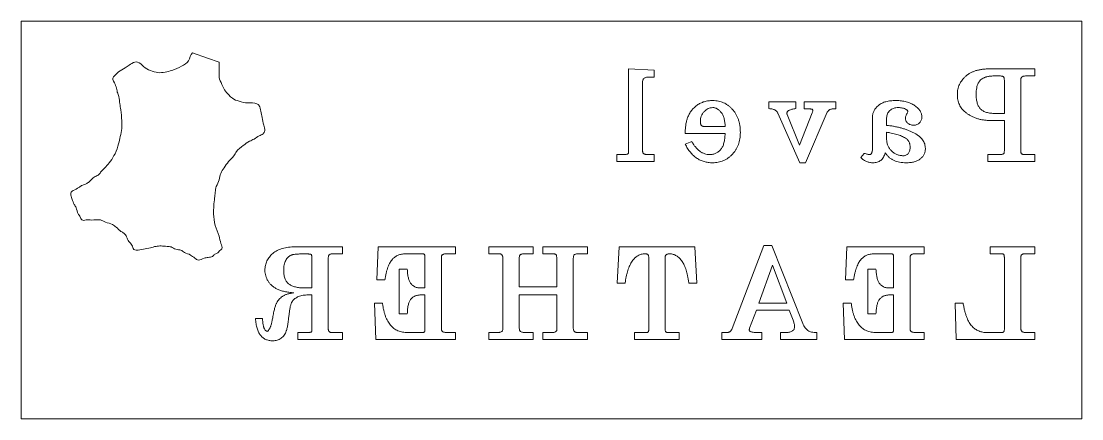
# Model space of a CAD drawing. Header units: millimetres. Extents: x 68 to 243, y 131 to 182.
# Drawn here: x 202.7 to 242.7, y 150.76 to 165.76 of the extents above; entities that cross this region are included whole.
import ezdxf

# ---------------------------------------------------------------- set-up
doc = ezdxf.new("R2010")
doc.units = ezdxf.units.MM

msp = doc.modelspace()

# ---------------------------------------------------------------- linework, layer by layer
at = {"color": 7, "linetype": 'Continuous', "lineweight": 15}
for p, q in [((202.698, 165.76), (242.698, 165.76)), ((202.698, 150.76), (202.698, 165.76)), ((242.698, 165.76), (242.698, 150.76)), ((225.601, 163.963), (225.601, 160.828)), ((226.575, 163.916), (225.601, 163.963)), ((226.347, 163.653), (226.575, 163.653)), ((226.575, 163.653), (226.575, 163.916)), ((240.93, 163.963), (239.239, 163.963)), ((240.637, 163.697), (240.93, 163.697)), ((240.93, 163.697), (240.93, 163.963)), ((226.132, 160.875), (226.132, 163.459)), ((239.778, 163.531), (239.778, 162.279)), ((240.398, 160.834), (240.398, 163.546)), ((231.914, 162.722), (230.895, 162.722)), ((230.895, 162.722), (230.895, 162.464)), ((231.914, 162.461), (231.914, 162.722)), ((233.42, 162.722), (232.224, 162.722)), ((232.224, 162.722), (232.224, 162.458)), ((233.42, 162.457), (233.42, 162.722)), ((231.234, 162.291), (232.062, 160.419)), ((232.048, 161.083), (231.587, 162.24)), ((232.527, 162.303), (232.048, 161.083)), ((232.277, 160.419), (233.098, 162.322)), ((234.805, 162.155), (234.805, 160.988)), ((235.336, 161.831), (235.336, 162.12)), ((239.275, 162.014), (239.778, 162.014)), ((239.778, 162.279), (239.438, 162.279)), ((239.778, 162.014), (239.778, 160.887)), ((229.245, 161.792), (228.438, 161.792)), ((227.99, 161.216), (227.738, 161.125)), ((227.739, 161.526), (229.245, 161.526)), ((235.336, 161.323), (235.336, 161.57)), ((225.494, 160.729), (225.158, 160.729)), ((225.158, 160.729), (225.158, 160.463)), ((225.158, 160.463), (226.575, 160.463)), ((226.575, 160.729), (226.306, 160.729)), ((226.575, 160.463), (226.575, 160.729)), ((232.062, 160.419), (232.277, 160.419)), ((234.49, 160.773), (234.362, 160.612)), ((239.641, 160.729), (239.158, 160.729)), ((239.158, 160.729), (239.158, 160.463)), ((239.158, 160.463), (240.93, 160.463)), ((240.93, 160.729), (240.548, 160.729)), ((240.93, 160.463), (240.93, 160.729)), ((214.813, 157.248), (213.036, 157.248)), ((214.813, 156.982), (214.813, 157.248)), ((216.156, 157.248), (216.109, 156.007)), ((219.077, 157.248), (216.156, 157.248)), ((219.077, 156.982), (219.077, 157.248)), ((222.012, 157.248), (220.329, 157.248)), ((220.329, 157.248), (220.329, 156.982)), ((222.012, 156.982), (222.012, 157.248)), ((224.05, 157.248), (222.367, 157.248)), ((222.367, 157.248), (222.367, 156.982)), ((224.05, 156.982), (224.05, 157.248)), ((225.248, 157.248), (225.169, 155.874)), ((228.101, 157.248), (225.248, 157.248)), ((228.181, 155.874), (228.101, 157.248)), ((230.709, 157.292), (229.514, 154.169)), ((231.01, 157.292), (230.709, 157.292)), ((232.172, 154.358), (231.01, 157.292)), ((233.833, 157.248), (233.786, 156.007)), ((236.754, 157.248), (233.833, 157.248)), ((236.754, 156.982), (236.754, 157.248)), ((240.93, 157.248), (239.246, 157.248)), ((239.246, 157.248), (239.246, 156.982)), ((240.93, 156.982), (240.93, 157.248)), ((213.661, 156.861), (213.661, 155.697)), ((214.281, 154.133), (214.281, 156.851)), ((214.444, 156.982), (214.813, 156.982)), ((217.184, 156.982), (217.85, 156.982)), ((217.925, 156.851), (217.925, 155.697)), ((218.545, 154.153), (218.545, 156.849)), ((218.723, 156.982), (219.077, 156.982)), ((220.329, 156.982), (220.709, 156.982)), ((221.692, 156.982), (222.012, 156.982)), ((222.367, 156.982), (222.743, 156.982)), ((223.731, 156.982), (224.05, 156.982)), ((226.365, 156.83), (226.365, 154.129)), ((226.985, 154.111), (226.985, 156.85)), ((234.861, 156.982), (235.528, 156.982)), ((235.602, 156.851), (235.602, 155.697)), ((236.223, 154.153), (236.223, 156.849)), ((236.4, 156.982), (236.754, 156.982)), ((239.246, 156.982), (239.698, 156.982)), ((239.778, 156.831), (239.778, 154.146)), ((240.398, 154.197), (240.398, 156.854)), ((240.544, 156.982), (240.93, 156.982)), ((217.259, 156.406), (216.95, 156.406)), ((216.95, 156.406), (216.95, 154.722)), ((220.86, 156.708), (220.86, 154.261)), ((221.48, 155.741), (221.48, 156.738)), ((222.898, 156.738), (222.898, 155.741)), ((223.518, 154.28), (223.518, 156.736)), ((230.512, 155.121), (231.031, 156.557)), ((231.031, 156.557), (231.571, 155.121)), ((234.936, 156.406), (234.628, 156.406)), ((234.628, 156.406), (234.628, 154.722)), ((216.109, 156.007), (216.413, 156.007)), ((233.786, 156.007), (234.09, 156.007)), ((213.661, 155.697), (213.369, 155.697)), ((217.925, 155.697), (217.733, 155.697)), ((222.898, 155.741), (221.48, 155.741)), ((225.169, 155.874), (225.473, 155.874)), ((227.878, 155.874), (228.181, 155.874)), ((235.602, 155.697), (235.411, 155.697)), ((213.475, 155.431), (213.661, 155.431)), ((213.661, 155.431), (213.661, 154.133)), ((217.758, 155.431), (217.925, 155.431)), ((217.925, 155.431), (217.925, 154.122)), ((221.48, 154.283), (221.48, 155.431)), ((221.48, 155.431), (222.898, 155.431)), ((222.898, 155.431), (222.898, 154.264)), ((235.435, 155.431), (235.602, 155.431)), ((235.602, 155.431), (235.602, 154.122)), ((216.325, 155.121), (216.02, 155.121)), ((216.02, 155.121), (216.067, 153.748)), ((230.17, 154.176), (230.429, 154.855)), ((230.429, 154.855), (231.659, 154.855)), ((231.571, 155.121), (230.512, 155.121)), ((231.659, 154.855), (231.81, 154.477)), ((234.003, 155.121), (233.697, 155.121)), ((233.697, 155.121), (233.744, 153.748)), ((238.221, 155.121), (237.917, 155.121)), ((237.917, 155.121), (237.964, 153.748)), ((211.798, 154.545), (211.534, 154.545)), ((216.95, 154.722), (217.259, 154.722)), ((234.628, 154.722), (234.936, 154.722)), ((213.538, 154.014), (213.129, 154.014)), ((213.129, 154.014), (213.129, 153.748)), ((214.813, 154.014), (214.444, 154.014)), ((214.813, 153.748), (214.813, 154.014)), ((217.8, 154.014), (217.274, 154.014)), ((219.077, 154.014), (218.774, 154.014)), ((219.077, 153.748), (219.077, 154.014)), ((220.675, 154.014), (220.329, 154.014)), ((220.329, 154.014), (220.329, 153.748)), ((222.012, 154.014), (221.692, 154.014)), ((222.012, 153.748), (222.012, 154.014)), ((222.743, 154.014), (222.367, 154.014)), ((222.367, 154.014), (222.367, 153.748)), ((224.05, 154.014), (223.692, 154.014)), ((224.05, 153.748), (224.05, 154.014)), ((226.254, 154.014), (225.833, 154.014)), ((225.833, 154.014), (225.833, 153.748)), ((227.517, 154.014), (227.096, 154.014)), ((227.517, 153.748), (227.517, 154.014)), ((229.311, 154.014), (229.123, 154.014)), ((229.123, 154.014), (229.123, 153.748)), ((230.629, 154.014), (230.476, 154.014)), ((230.629, 153.748), (230.629, 154.014)), ((231.542, 154.014), (231.338, 154.014)), ((231.338, 154.014), (231.338, 153.748)), ((232.711, 153.748), (232.711, 154.014)), ((235.477, 154.014), (234.951, 154.014)), ((236.754, 154.014), (236.452, 154.014)), ((236.754, 153.748), (236.754, 154.014)), ((239.602, 154.014), (239.136, 154.014)), ((240.93, 154.014), (240.609, 154.014)), ((240.93, 153.748), (240.93, 154.014)), ((213.129, 153.748), (214.813, 153.748)), ((216.067, 153.748), (219.077, 153.748)), ((220.329, 153.748), (222.012, 153.748)), ((222.367, 153.748), (224.05, 153.748)), ((225.833, 153.748), (227.517, 153.748)), ((229.123, 153.748), (230.629, 153.748)), ((231.338, 153.748), (232.711, 153.748)), ((233.744, 153.748), (236.754, 153.748)), ((237.964, 153.748), (240.93, 153.748)), ((242.698, 150.76), (202.698, 150.76))]:
    msp.add_line(p, q, dxfattribs=at)
at = {"color": 7, "linetype": 'Continuous', "lineweight": 15, "flags": 128}
msp.add_lwpolyline([(209.158, 164.564), (209.721, 164.369), (210.164, 164.216)], dxfattribs=at)
at = {"color": 7, "linetype": 'Continuous', "lineweight": 15}
for points, knots in [([(210.164, 164.216), (210.169, 164.178), (210.159, 164.066), (210.172, 163.876), (210.139, 163.622), (210.265, 163.395), (210.359, 163.154), (210.513, 162.99), (210.682, 162.819), (210.934, 162.73), (211.24, 162.652), (211.521, 162.699), (211.711, 162.556), (211.727, 162.351), (211.794, 162.112), (211.822, 161.864), (211.922, 161.652), (211.819, 161.49), (211.647, 161.438), (211.497, 161.311), (211.275, 161.223), (211.06, 161.056), (210.83, 160.893), (210.711, 160.64), (210.504, 160.476), (210.369, 160.235), (210.198, 160.026), (210.185, 159.758), (210.045, 159.544), (210.011, 159.306), (209.991, 159.064), (209.957, 158.793), (209.95, 158.448), (209.982, 158.052), (210.176, 157.696), (210.201, 157.412), (210.323, 157.174), (210.165, 157.107), (210.119, 156.995), (209.99, 156.992), (209.916, 156.857), (209.747, 156.855), (209.577, 156.821), (209.403, 156.709), (209.228, 156.828), (209.078, 156.963), (208.873, 157.007), (208.717, 157.146), (208.52, 157.131), (208.371, 157.256), (208.172, 157.264), (207.985, 157.285), (207.773, 157.271), (207.558, 157.203), (207.305, 157.172), (207.104, 157.099), (206.905, 157.146), (206.903, 157.338), (206.731, 157.439), (206.684, 157.621), (206.589, 157.759), (206.425, 157.844), (206.301, 157.976), (206.117, 158.123), (205.895, 158.158), (205.653, 158.303), (205.387, 158.243), (205.171, 158.277), (204.967, 158.217), (204.936, 158.392), (204.805, 158.505), (204.798, 158.701), (204.684, 158.863), (204.618, 159.026), (204.572, 159.174), (204.561, 159.317), (204.707, 159.4), (204.846, 159.455), (204.995, 159.581), (205.161, 159.617), (205.315, 159.74), (205.431, 159.882), (205.602, 159.938), (205.721, 160.101), (205.885, 160.262), (206.081, 160.487), (206.256, 160.775), (206.37, 161.096), (206.437, 161.417), (206.505, 161.705), (206.491, 162.047), (206.472, 162.359), (206.406, 162.657), (206.397, 162.887), (206.314, 163.089), (206.283, 163.296), (206.204, 163.453), (206.127, 163.612), (206.245, 163.726), (206.378, 163.87), (206.59, 163.978), (206.789, 164.108), (206.935, 164.22), (207.155, 164.226), (207.3, 164.014), (207.565, 163.894), (207.931, 163.776), (208.347, 163.883), (208.729, 164.038), (209.04, 164.241), (209.086, 164.488), (209.158, 164.564)], [0, 0, 0, 0, 0.004448, 0.0127952, 0.0222704, 0.033165, 0.0419432, 0.0521974, 0.058905, 0.0695106, 0.0823646, 0.0957419, 0.1000034, 0.1083227, 0.1178518, 0.1290776, 0.1375617, 0.1426412, 0.1490422, 0.1577199, 0.1651609, 0.1764211, 0.1893822, 0.1968603, 0.2081647, 0.2191952, 0.2287749, 0.2385927, 0.2489973, 0.257584, 0.2660459, 0.2773285, 0.2891198, 0.3061086, 0.3228725, 0.3338476, 0.3415543, 0.3469629, 0.3501246, 0.3546588, 0.3596243, 0.3659564, 0.3722884, 0.380543, 0.3868189, 0.3944538, 0.4042569, 0.4101776, 0.4176085, 0.4253916, 0.4313454, 0.4400641, 0.4473829, 0.4557559, 0.4660491, 0.4768464, 0.4803966, 0.4874356, 0.4945912, 0.5017467, 0.5083707, 0.5134304, 0.5227171, 0.5293446, 0.5401831, 0.5480863, 0.56108, 0.5690387, 0.5752107, 0.5802212, 0.58581, 0.5950052, 0.6007476, 0.6086742, 0.615, 0.6194685, 0.6232321, 0.6327563, 0.6373806, 0.6454425, 0.6518134, 0.6598737, 0.666302, 0.6716756, 0.6826694, 0.6931214, 0.706127, 0.7215608, 0.7322228, 0.7442546, 0.7556055, 0.771639, 0.7804454, 0.7910255, 0.7979343, 0.8056281, 0.8147442, 0.8193899, 0.8234602, 0.8317154, 0.843008, 0.8501463, 0.8596519, 0.8635422, 0.8741983, 0.8858538, 0.8973234, 0.9179371, 0.9332224, 0.945982, 0.9588324, 0.9588324, 0.9588324, 0.9588324]), ([(226.177, 163.59), (226.189, 163.6), (226.213, 163.619), (226.254, 163.639), (226.299, 163.65), (226.331, 163.652), (226.347, 163.653)], [0, 0, 0, 0, 0.246568, 0.48955, 0.736743, 1, 1, 1, 1]), ([(239.239, 163.963), (239.191, 163.962), (239.096, 163.961), (238.958, 163.947), (238.829, 163.926), (238.709, 163.896), (238.599, 163.857), (238.497, 163.81), (238.403, 163.754), (238.32, 163.688), (238.246, 163.618), (238.182, 163.542), (238.128, 163.461), (238.083, 163.376), (238.049, 163.286), (238.023, 163.191), (238.009, 163.092), (238.007, 163.025), (238.006, 162.99)], [0, 0, 0, 0, 0.08258, 0.160785, 0.234169, 0.304004, 0.369952, 0.432961, 0.494217, 0.553851, 0.611954, 0.667756, 0.722442, 0.776339, 0.830828, 0.885488, 0.941645, 1, 1, 1, 1]), ([(238.715, 163.001), (238.716, 163.044), (238.717, 163.125), (238.731, 163.238), (238.753, 163.335), (238.787, 163.416), (238.83, 163.485), (238.881, 163.543), (238.942, 163.592), (238.999, 163.625), (239.052, 163.646), (239.098, 163.659), (239.15, 163.671), (239.209, 163.681), (239.274, 163.688), (239.345, 163.694), (239.422, 163.696), (239.476, 163.697), (239.504, 163.697)], [0, 0, 0, 0, 0.10456, 0.195766, 0.275722, 0.344836, 0.408092, 0.470224, 0.532183, 0.595736, 0.63008, 0.668614, 0.712129, 0.759712, 0.812593, 0.869761, 0.932381, 1, 1, 1, 1]), ([(239.504, 163.697), (239.533, 163.697), (239.585, 163.696), (239.654, 163.691), (239.703, 163.683), (239.738, 163.671), (239.758, 163.647), (239.77, 163.616), (239.776, 163.577), (239.777, 163.547), (239.778, 163.531)], [0, 0, 0, 0, 0.228571, 0.407279, 0.535381, 0.619966, 0.687504, 0.769721, 0.873846, 1, 1, 1, 1]), ([(240.398, 163.546), (240.399, 163.559), (240.4, 163.582), (240.408, 163.615), (240.422, 163.642), (240.443, 163.664), (240.475, 163.679), (240.518, 163.69), (240.573, 163.696), (240.614, 163.697), (240.637, 163.697)], [0, 0, 0, 0, 0.1143342, 0.2147145, 0.3063893, 0.3915072, 0.4916206, 0.6227388, 0.7929746, 1, 1, 1, 1]), ([(226.132, 163.459), (226.133, 163.473), (226.134, 163.5), (226.142, 163.537), (226.156, 163.568), (226.171, 163.583), (226.177, 163.59)], [0, 0, 0, 0, 0.30068, 0.558955, 0.79055, 1, 1, 1, 1]), ([(238.006, 162.99), (238.007, 162.956), (238.009, 162.889), (238.022, 162.791), (238.046, 162.699), (238.079, 162.612), (238.122, 162.531), (238.175, 162.456), (238.236, 162.385), (238.284, 162.344), (238.308, 162.324)], [0, 0, 0, 0, 0.135272, 0.265291, 0.389739, 0.511986, 0.631642, 0.751688, 0.874592, 1, 1, 1, 1]), ([(239.438, 162.279), (239.407, 162.28), (239.347, 162.281), (239.26, 162.289), (239.179, 162.3), (239.106, 162.32), (239.039, 162.342), (238.98, 162.371), (238.927, 162.403), (238.881, 162.443), (238.841, 162.489), (238.807, 162.541), (238.779, 162.601), (238.754, 162.667), (238.737, 162.741), (238.724, 162.821), (238.716, 162.909), (238.715, 162.969), (238.715, 163.001)], [0, 0, 0, 0, 0.078576, 0.152161, 0.219882, 0.283521, 0.34203, 0.396935, 0.449232, 0.499147, 0.549444, 0.601566, 0.656471, 0.715372, 0.77887, 0.847258, 0.920842, 1, 1, 1, 1]), ([(228.782, 162.767), (228.754, 162.766), (228.698, 162.765), (228.616, 162.757), (228.536, 162.743), (228.46, 162.725), (228.387, 162.699), (228.317, 162.67), (228.251, 162.633), (228.188, 162.592), (228.128, 162.547), (228.073, 162.497), (228.021, 162.443), (227.974, 162.386), (227.931, 162.324), (227.893, 162.258), (227.858, 162.189), (227.839, 162.141), (227.829, 162.117)], [0, 0, 0, 0, 0.069048, 0.136154, 0.201092, 0.264642, 0.326921, 0.387995, 0.449252, 0.510101, 0.570925, 0.631312, 0.691231, 0.751433, 0.81229, 0.873395, 0.936124, 1, 1, 1, 1]), ([(228.314, 161.979), (228.316, 162.014), (228.32, 162.082), (228.345, 162.181), (228.391, 162.27), (228.451, 162.35), (228.523, 162.416), (228.602, 162.465), (228.688, 162.495), (228.747, 162.499), (228.777, 162.501)], [0, 0, 0, 0, 0.135864, 0.265675, 0.393163, 0.523688, 0.651226, 0.769152, 0.883679, 1, 1, 1, 1]), ([(228.777, 162.501), (228.792, 162.5), (228.821, 162.499), (228.863, 162.491), (228.904, 162.477), (228.944, 162.456), (228.984, 162.431), (229.022, 162.4), (229.06, 162.363), (229.096, 162.321), (229.13, 162.274), (229.16, 162.221), (229.185, 162.162), (229.206, 162.098), (229.222, 162.029), (229.235, 161.955), (229.243, 161.875), (229.245, 161.82), (229.245, 161.792)], [0, 0, 0, 0, 0.045855, 0.09174, 0.137719, 0.185579, 0.235337, 0.287786, 0.343116, 0.402758, 0.465219, 0.529667, 0.597118, 0.668539, 0.743723, 0.823806, 0.909143, 1, 1, 1, 1]), ([(229.821, 161.564), (229.82, 161.608), (229.818, 161.693), (229.804, 161.818), (229.78, 161.936), (229.748, 162.049), (229.706, 162.155), (229.654, 162.255), (229.593, 162.348), (229.523, 162.434), (229.447, 162.512), (229.365, 162.58), (229.279, 162.638), (229.188, 162.685), (229.092, 162.721), (228.993, 162.748), (228.889, 162.763), (228.818, 162.766), (228.782, 162.767)], [0, 0, 0, 0, 0.073676, 0.14384, 0.211758, 0.277094, 0.341258, 0.403982, 0.466432, 0.529035, 0.59074, 0.650493, 0.70862, 0.766117, 0.822837, 0.880477, 0.93915, 1, 1, 1, 1]), ([(230.895, 162.464), (230.923, 162.461), (230.973, 162.456), (231.041, 162.443), (231.095, 162.428), (231.136, 162.409), (231.166, 162.384), (231.192, 162.358), (231.215, 162.326), (231.228, 162.303), (231.234, 162.291)], [0, 0, 0, 0, 0.2058067, 0.3772681, 0.5152992, 0.6205377, 0.7122819, 0.8033807, 0.8992296, 1, 1, 1, 1]), ([(231.578, 162.289), (231.579, 162.3), (231.581, 162.321), (231.598, 162.351), (231.626, 162.377), (231.663, 162.4), (231.712, 162.419), (231.769, 162.437), (231.838, 162.451), (231.888, 162.458), (231.914, 162.461)], [0, 0, 0, 0, 0.0779967, 0.1573995, 0.2479086, 0.3544523, 0.4821781, 0.6306047, 0.8033075, 1, 1, 1, 1]), ([(232.224, 162.458), (232.245, 162.457), (232.285, 162.457), (232.341, 162.455), (232.39, 162.453), (232.431, 162.451), (232.465, 162.448), (232.491, 162.445), (232.51, 162.442), (232.53, 162.437), (232.55, 162.418), (232.552, 162.396), (232.554, 162.385)], [0, 0, 0, 0, 0.1746277, 0.3283865, 0.4613459, 0.5754593, 0.6668636, 0.7393738, 0.7933494, 0.8251602, 0.9083989, 1, 1, 1, 1]), ([(233.098, 162.322), (233.104, 162.334), (233.117, 162.356), (233.14, 162.385), (233.165, 162.409), (233.194, 162.427), (233.231, 162.441), (233.282, 162.45), (233.346, 162.456), (233.394, 162.457), (233.42, 162.457)], [0, 0, 0, 0, 0.106468, 0.205448, 0.29459, 0.380434, 0.479553, 0.615475, 0.788617, 1, 1, 1, 1]), ([(235.042, 162.592), (235.023, 162.576), (234.987, 162.545), (234.937, 162.495), (234.898, 162.441), (234.862, 162.388), (234.837, 162.331), (234.818, 162.274), (234.807, 162.215), (234.805, 162.175), (234.805, 162.155)], [0, 0, 0, 0, 0.143769, 0.279709, 0.40821, 0.530885, 0.650578, 0.766615, 0.88287, 1, 1, 1, 1]), ([(235.687, 162.767), (235.652, 162.766), (235.585, 162.765), (235.488, 162.757), (235.397, 162.744), (235.313, 162.725), (235.235, 162.701), (235.164, 162.67), (235.099, 162.635), (235.06, 162.606), (235.042, 162.592)], [0, 0, 0, 0, 0.1525736, 0.2954471, 0.4300411, 0.5573154, 0.6756575, 0.7886089, 0.8964564, 1, 1, 1, 1]), ([(235.336, 162.12), (235.338, 162.145), (235.34, 162.195), (235.366, 162.267), (235.405, 162.332), (235.46, 162.39), (235.526, 162.44), (235.603, 162.475), (235.689, 162.498), (235.75, 162.5), (235.781, 162.501)], [0, 0, 0, 0, 0.116451, 0.228723, 0.344117, 0.467466, 0.594387, 0.722305, 0.856107, 1, 1, 1, 1]), ([(236.666, 162.146), (236.665, 162.166), (236.664, 162.205), (236.649, 162.263), (236.629, 162.32), (236.597, 162.375), (236.559, 162.429), (236.511, 162.48), (236.456, 162.53), (236.393, 162.578), (236.322, 162.622), (236.246, 162.661), (236.165, 162.694), (236.078, 162.72), (235.988, 162.741), (235.892, 162.756), (235.791, 162.765), (235.722, 162.766), (235.687, 162.767)], [0, 0, 0, 0, 0.046871, 0.093164, 0.140126, 0.18929, 0.240737, 0.295377, 0.353894, 0.416746, 0.482214, 0.549324, 0.618081, 0.688593, 0.76166, 0.837636, 0.916787, 1, 1, 1, 1]), ([(235.781, 162.501), (235.808, 162.5), (235.86, 162.498), (235.937, 162.485), (236.011, 162.462), (236.056, 162.439), (236.079, 162.428)], [0, 0, 0, 0, 0.25994, 0.509631, 0.75582, 1, 1, 1, 1]), ([(236.079, 162.428), (236.087, 162.423), (236.102, 162.413), (236.121, 162.396), (236.132, 162.375), (236.133, 162.36), (236.134, 162.353)], [0, 0, 0, 0, 0.3012856, 0.5522873, 0.7840802, 1, 1, 1, 1]), ([(227.829, 162.117), (227.822, 162.097), (227.808, 162.057), (227.791, 161.994), (227.777, 161.926), (227.763, 161.855), (227.754, 161.779), (227.746, 161.699), (227.741, 161.614), (227.74, 161.556), (227.739, 161.526)], [0, 0, 0, 0, 0.103608, 0.212476, 0.32697, 0.447797, 0.575719, 0.710139, 0.851112, 1, 1, 1, 1]), ([(231.587, 162.24), (231.584, 162.248), (231.579, 162.264), (231.578, 162.281), (231.578, 162.289)], [0, 0, 0, 0, 0.52895, 1, 1, 1, 1]), ([(232.554, 162.385), (232.552, 162.37), (232.55, 162.341), (232.534, 162.316), (232.527, 162.303)], [0, 0, 0, 0, 0.484013, 1, 1, 1, 1]), ([(236.106, 162.274), (236.097, 162.257), (236.079, 162.226), (236.061, 162.179), (236.048, 162.138), (236.046, 162.112), (236.045, 162.1)], [0, 0, 0, 0, 0.311425, 0.576913, 0.805509, 1, 1, 1, 1]), ([(236.045, 162.1), (236.047, 162.083), (236.049, 162.05), (236.064, 162.001), (236.092, 161.956), (236.129, 161.915), (236.174, 161.879), (236.23, 161.854), (236.295, 161.838), (236.34, 161.837), (236.364, 161.836)], [0, 0, 0, 0, 0.10854, 0.217048, 0.328567, 0.448513, 0.573482, 0.703556, 0.843827, 1, 1, 1, 1]), ([(236.134, 162.353), (236.132, 162.341), (236.128, 162.313), (236.114, 162.288), (236.106, 162.274)], [0, 0, 0, 0, 0.423723, 1, 1, 1, 1]), ([(236.364, 161.836), (236.385, 161.837), (236.426, 161.839), (236.483, 161.857), (236.536, 161.884), (236.581, 161.922), (236.619, 161.969), (236.646, 162.023), (236.663, 162.082), (236.665, 162.124), (236.666, 162.146)], [0, 0, 0, 0, 0.128196, 0.250769, 0.370772, 0.494024, 0.618596, 0.741145, 0.866088, 1, 1, 1, 1]), ([(238.308, 162.324), (238.34, 162.299), (238.405, 162.249), (238.511, 162.186), (238.622, 162.133), (238.741, 162.089), (238.865, 162.055), (238.996, 162.031), (239.134, 162.016), (239.228, 162.014), (239.275, 162.014)], [0, 0, 0, 0, 0.117928, 0.236227, 0.355398, 0.476461, 0.600387, 0.728738, 0.861696, 1, 1, 1, 1]), ([(228.438, 161.792), (228.428, 161.793), (228.411, 161.794), (228.385, 161.8), (228.364, 161.814), (228.345, 161.831), (228.33, 161.856), (228.322, 161.89), (228.315, 161.931), (228.315, 161.962), (228.314, 161.979)], [0, 0, 0, 0, 0.108743, 0.207209, 0.301847, 0.397563, 0.505664, 0.640918, 0.802363, 1, 1, 1, 1]), ([(236.799, 160.959), (236.797, 160.988), (236.795, 161.045), (236.775, 161.129), (236.742, 161.208), (236.695, 161.283), (236.637, 161.354), (236.565, 161.42), (236.48, 161.482), (236.383, 161.54), (236.277, 161.593), (236.162, 161.641), (236.042, 161.685), (235.914, 161.725), (235.779, 161.759), (235.638, 161.789), (235.49, 161.813), (235.388, 161.825), (235.336, 161.831)], [0, 0, 0, 0, 0.0470406, 0.0929275, 0.138865, 0.1860537, 0.2356515, 0.2879712, 0.3448766, 0.4061593, 0.4712904, 0.5382214, 0.6081631, 0.6804662, 0.7555716, 0.8338263, 0.9152191, 1, 1, 1, 1]), ([(228.671, 160.729), (228.637, 160.73), (228.571, 160.733), (228.475, 160.757), (228.382, 160.795), (228.294, 160.85), (228.211, 160.919), (228.132, 161.004), (228.057, 161.103), (228.013, 161.177), (227.99, 161.216)], [0, 0, 0, 0, 0.113601, 0.225213, 0.337698, 0.453852, 0.576222, 0.706452, 0.847413, 1, 1, 1, 1]), ([(228.776, 160.419), (228.812, 160.419), (228.883, 160.421), (228.988, 160.437), (229.088, 160.462), (229.183, 160.498), (229.275, 160.543), (229.361, 160.599), (229.444, 160.665), (229.521, 160.74), (229.591, 160.823), (229.653, 160.913), (229.705, 161.008), (229.747, 161.108), (229.78, 161.214), (229.804, 161.326), (229.818, 161.443), (229.82, 161.523), (229.821, 161.564)], [0, 0, 0, 0, 0.0623812, 0.1229438, 0.1823371, 0.2407346, 0.2995121, 0.3584618, 0.41929, 0.4817223, 0.5449421, 0.6069936, 0.6693863, 0.7318595, 0.7959168, 0.8616511, 0.9292372, 1, 1, 1, 1]), ([(229.245, 161.526), (229.243, 161.492), (229.241, 161.426), (229.233, 161.332), (229.22, 161.246), (229.203, 161.167), (229.181, 161.097), (229.156, 161.034), (229.126, 160.978), (229.101, 160.947), (229.09, 160.932)], [0, 0, 0, 0, 0.164041, 0.3151981, 0.4540867, 0.5822196, 0.7002491, 0.8079843, 0.9081001, 1, 1, 1, 1]), ([(235.336, 161.57), (235.377, 161.564), (235.455, 161.553), (235.568, 161.529), (235.673, 161.504), (235.77, 161.476), (235.859, 161.445), (235.939, 161.41), (236.012, 161.373), (236.056, 161.344), (236.077, 161.33)], [0, 0, 0, 0, 0.156257, 0.302886, 0.439959, 0.568579, 0.688205, 0.799576, 0.902895, 1, 1, 1, 1]), ([(235.968, 160.684), (235.947, 160.685), (235.905, 160.686), (235.844, 160.694), (235.785, 160.709), (235.728, 160.729), (235.674, 160.755), (235.621, 160.786), (235.571, 160.823), (235.523, 160.866), (235.479, 160.912), (235.441, 160.962), (235.409, 161.016), (235.383, 161.072), (235.361, 161.13), (235.347, 161.192), (235.338, 161.257), (235.337, 161.301), (235.336, 161.323)], [0, 0, 0, 0, 0.063029, 0.124485, 0.18507, 0.245254, 0.304991, 0.366107, 0.427971, 0.492159, 0.556775, 0.619468, 0.68094, 0.74285, 0.80457, 0.867845, 0.932823, 1, 1, 1, 1]), ([(236.077, 161.33), (236.089, 161.321), (236.112, 161.304), (236.142, 161.271), (236.167, 161.235), (236.187, 161.195), (236.203, 161.151), (236.215, 161.103), (236.222, 161.051), (236.222, 161.015), (236.223, 160.997)], [0, 0, 0, 0, 0.115586, 0.230651, 0.346223, 0.463088, 0.587361, 0.715445, 0.853709, 1, 1, 1, 1]), ([(225.601, 160.828), (225.601, 160.819), (225.6, 160.805), (225.599, 160.786), (225.598, 160.773), (225.595, 160.767), (225.594, 160.765)], [0, 0, 0, 0, 0.390681, 0.6952, 0.893159, 1, 1, 1, 1]), ([(226.306, 160.729), (226.292, 160.729), (226.265, 160.729), (226.228, 160.737), (226.197, 160.748), (226.173, 160.765), (226.154, 160.786), (226.142, 160.813), (226.134, 160.842), (226.133, 160.864), (226.132, 160.875)], [0, 0, 0, 0, 0.165031, 0.308943, 0.430924, 0.541571, 0.647117, 0.756511, 0.871941, 1, 1, 1, 1]), ([(227.738, 161.125), (227.753, 161.097), (227.782, 161.04), (227.83, 160.96), (227.88, 160.886), (227.933, 160.816), (227.989, 160.753), (228.047, 160.694), (228.108, 160.642), (228.172, 160.595), (228.238, 160.552), (228.308, 160.518), (228.379, 160.487), (228.454, 160.462), (228.53, 160.442), (228.61, 160.429), (228.692, 160.42), (228.748, 160.419), (228.776, 160.419)], [0, 0, 0, 0, 0.0728133, 0.1425624, 0.2103587, 0.2756823, 0.3390426, 0.4008251, 0.4612979, 0.5207966, 0.5792335, 0.6376148, 0.6958663, 0.7545802, 0.8141176, 0.8743124, 0.936516, 1, 1, 1, 1]), ([(229.09, 160.932), (229.075, 160.915), (229.046, 160.883), (228.998, 160.843), (228.949, 160.807), (228.897, 160.778), (228.844, 160.756), (228.788, 160.74), (228.73, 160.731), (228.691, 160.729), (228.671, 160.729)], [0, 0, 0, 0, 0.136517, 0.26726, 0.393154, 0.514988, 0.635073, 0.754951, 0.875939, 1, 1, 1, 1]), ([(234.805, 160.988), (234.805, 160.964), (234.804, 160.921), (234.798, 160.864), (234.789, 160.818), (234.776, 160.794), (234.771, 160.784)], [0, 0, 0, 0, 0.3388643, 0.612802, 0.8350948, 1, 1, 1, 1]), ([(236.223, 160.997), (236.222, 160.971), (236.22, 160.924), (236.206, 160.858), (236.183, 160.802), (236.149, 160.758), (236.109, 160.726), (236.065, 160.701), (236.018, 160.687), (235.985, 160.685), (235.968, 160.684)], [0, 0, 0, 0, 0.1678546, 0.3127195, 0.4422978, 0.5617048, 0.6742118, 0.781895, 0.8898364, 1, 1, 1, 1]), ([(236.07, 160.419), (236.098, 160.419), (236.153, 160.419), (236.234, 160.427), (236.309, 160.439), (236.38, 160.454), (236.445, 160.476), (236.505, 160.502), (236.561, 160.532), (236.61, 160.568), (236.655, 160.606), (236.693, 160.649), (236.726, 160.693), (236.752, 160.741), (236.774, 160.792), (236.788, 160.845), (236.797, 160.901), (236.798, 160.94), (236.799, 160.959)], [0, 0, 0, 0, 0.083418, 0.162417, 0.237212, 0.307442, 0.374549, 0.438647, 0.499955, 0.559776, 0.617433, 0.673119, 0.726955, 0.780361, 0.833244, 0.887356, 0.942307, 1, 1, 1, 1]), ([(239.778, 160.887), (239.778, 160.872), (239.777, 160.846), (239.774, 160.812), (239.77, 160.788), (239.763, 160.777), (239.76, 160.772)], [0, 0, 0, 0, 0.372596, 0.663751, 0.870222, 1, 1, 1, 1]), ([(240.548, 160.729), (240.535, 160.729), (240.511, 160.73), (240.478, 160.734), (240.451, 160.743), (240.424, 160.759), (240.403, 160.79), (240.4, 160.819), (240.398, 160.834)], [0, 0, 0, 0, 0.186396, 0.344334, 0.477823, 0.586697, 0.78684, 1, 1, 1, 1]), ([(225.594, 160.765), (225.578, 160.754), (225.547, 160.734), (225.511, 160.731), (225.494, 160.729)], [0, 0, 0, 0, 0.52812, 1, 1, 1, 1]), ([(234.362, 160.612), (234.379, 160.597), (234.413, 160.566), (234.47, 160.528), (234.525, 160.493), (234.583, 160.466), (234.641, 160.444), (234.702, 160.431), (234.763, 160.42), (234.804, 160.419), (234.825, 160.419)], [0, 0, 0, 0, 0.136542, 0.268019, 0.395477, 0.517731, 0.639546, 0.758736, 0.878707, 1, 1, 1, 1]), ([(234.716, 160.729), (234.701, 160.729), (234.669, 160.731), (234.617, 160.74), (234.556, 160.754), (234.513, 160.766), (234.49, 160.773)], [0, 0, 0, 0, 0.18649, 0.417442, 0.685398, 1, 1, 1, 1]), ([(234.771, 160.784), (234.765, 160.776), (234.755, 160.761), (234.74, 160.744), (234.728, 160.732), (234.719, 160.73), (234.716, 160.729)], [0, 0, 0, 0, 0.372216, 0.660404, 0.863171, 1, 1, 1, 1]), ([(234.825, 160.419), (234.853, 160.419), (234.906, 160.421), (234.983, 160.439), (235.054, 160.467), (235.117, 160.508), (235.173, 160.56), (235.22, 160.625), (235.259, 160.703), (235.276, 160.76), (235.285, 160.79)], [0, 0, 0, 0, 0.129444, 0.249808, 0.3671308, 0.481792, 0.5982973, 0.7222975, 0.8546662, 1, 1, 1, 1]), ([(235.285, 160.79), (235.31, 160.758), (235.357, 160.695), (235.439, 160.615), (235.526, 160.55), (235.619, 160.5), (235.72, 160.463), (235.828, 160.437), (235.946, 160.422), (236.028, 160.42), (236.07, 160.419)], [0, 0, 0, 0, 0.133074, 0.258334, 0.377292, 0.491731, 0.608173, 0.730023, 0.860905, 1, 1, 1, 1]), ([(239.76, 160.772), (239.751, 160.765), (239.734, 160.752), (239.704, 160.739), (239.673, 160.73), (239.652, 160.729), (239.641, 160.729)], [0, 0, 0, 0, 0.256898, 0.503562, 0.747599, 1, 1, 1, 1]), ([(213.036, 157.248), (212.992, 157.247), (212.906, 157.245), (212.78, 157.233), (212.663, 157.214), (212.552, 157.188), (212.45, 157.152), (212.355, 157.109), (212.267, 157.058), (212.189, 156.999), (212.118, 156.935), (212.057, 156.865), (212.005, 156.792), (211.962, 156.715), (211.93, 156.633), (211.906, 156.547), (211.892, 156.457), (211.89, 156.396), (211.889, 156.364)], [0, 0, 0, 0, 0.081762, 0.15914, 0.232053, 0.301735, 0.367962, 0.432143, 0.493756, 0.554281, 0.613033, 0.66973, 0.724405, 0.778521, 0.832583, 0.8869, 0.942462, 1, 1, 1, 1]), ([(212.598, 156.339), (212.598, 156.379), (212.6, 156.455), (212.613, 156.562), (212.637, 156.655), (212.671, 156.734), (212.712, 156.8), (212.758, 156.856), (212.811, 156.899), (212.861, 156.927), (212.907, 156.944), (212.95, 156.954), (213, 156.963), (213.059, 156.969), (213.125, 156.975), (213.2, 156.979), (213.283, 156.982), (213.341, 156.982), (213.371, 156.982)], [0, 0, 0, 0, 0.100372, 0.189823, 0.269549, 0.340722, 0.405551, 0.464784, 0.521643, 0.576654, 0.607461, 0.643877, 0.686861, 0.735901, 0.791746, 0.854452, 0.924056, 1, 1, 1, 1]), ([(213.371, 156.982), (213.388, 156.982), (213.421, 156.982), (213.468, 156.98), (213.509, 156.98), (213.544, 156.976), (213.573, 156.974), (213.596, 156.971), (213.614, 156.966), (213.63, 156.96), (213.643, 156.946), (213.654, 156.924), (213.66, 156.894), (213.661, 156.873), (213.661, 156.861)], [0, 0, 0, 0, 0.143105, 0.269319, 0.380477, 0.474925, 0.556242, 0.619089, 0.667973, 0.702591, 0.757196, 0.822884, 0.901924, 1, 1, 1, 1]), ([(214.281, 156.851), (214.281, 156.861), (214.282, 156.881), (214.29, 156.909), (214.301, 156.932), (214.319, 156.951), (214.342, 156.965), (214.37, 156.976), (214.406, 156.981), (214.431, 156.981), (214.444, 156.982)], [0, 0, 0, 0, 0.1294877, 0.2458306, 0.3524111, 0.4540022, 0.562347, 0.6850018, 0.8303844, 1, 1, 1, 1]), ([(216.413, 156.007), (216.421, 156.052), (216.437, 156.14), (216.464, 156.264), (216.495, 156.378), (216.528, 156.48), (216.566, 156.57), (216.605, 156.651), (216.648, 156.719), (216.694, 156.777), (216.744, 156.825), (216.796, 156.868), (216.853, 156.903), (216.912, 156.932), (216.975, 156.954), (217.041, 156.971), (217.111, 156.98), (217.159, 156.981), (217.184, 156.982)], [0, 0, 0, 0, 0.100413, 0.193238, 0.278365, 0.356848, 0.427714, 0.492328, 0.550707, 0.603698, 0.653179, 0.702238, 0.74973, 0.797911, 0.845998, 0.895813, 0.946578, 1, 1, 1, 1]), ([(217.85, 156.982), (217.86, 156.981), (217.879, 156.979), (217.901, 156.962), (217.914, 156.942), (217.921, 156.918), (217.924, 156.887), (217.925, 156.864), (217.925, 156.851)], [0, 0, 0, 0, 0.166059, 0.343551, 0.449706, 0.595179, 0.775955, 1, 1, 1, 1]), ([(218.545, 156.849), (218.546, 156.86), (218.547, 156.88), (218.554, 156.908), (218.566, 156.932), (218.585, 156.951), (218.609, 156.966), (218.641, 156.975), (218.68, 156.981), (218.708, 156.982), (218.723, 156.982)], [0, 0, 0, 0, 0.124798, 0.236237, 0.337835, 0.435323, 0.543334, 0.668132, 0.821431, 1, 1, 1, 1]), ([(220.709, 156.982), (220.72, 156.982), (220.741, 156.981), (220.768, 156.98), (220.789, 156.976), (220.805, 156.971), (220.817, 156.96), (220.829, 156.945), (220.84, 156.922), (220.848, 156.905), (220.853, 156.896)], [0, 0, 0, 0, 0.185525, 0.330633, 0.444129, 0.522738, 0.596374, 0.699516, 0.83572, 1, 1, 1, 1]), ([(220.853, 156.896), (220.854, 156.89), (220.858, 156.871), (220.858, 156.833), (220.86, 156.777), (220.86, 156.733), (220.86, 156.708)], [0, 0, 0, 0, 0.101112, 0.303939, 0.602296, 1, 1, 1, 1]), ([(221.48, 156.738), (221.481, 156.765), (221.482, 156.812), (221.486, 156.874), (221.496, 156.918), (221.51, 156.95), (221.539, 156.966), (221.577, 156.975), (221.63, 156.981), (221.669, 156.982), (221.692, 156.982)], [0, 0, 0, 0, 0.198703, 0.354769, 0.464949, 0.537597, 0.605159, 0.703628, 0.834102, 1, 1, 1, 1]), ([(222.743, 156.982), (222.758, 156.981), (222.786, 156.98), (222.823, 156.977), (222.851, 156.967), (222.874, 156.953), (222.886, 156.923), (222.893, 156.879), (222.898, 156.815), (222.898, 156.766), (222.898, 156.738)], [0, 0, 0, 0, 0.129816, 0.234859, 0.318129, 0.380264, 0.456718, 0.582731, 0.764182, 1, 1, 1, 1]), ([(223.518, 156.736), (223.519, 156.762), (223.519, 156.809), (223.526, 156.87), (223.535, 156.915), (223.552, 156.947), (223.581, 156.964), (223.62, 156.975), (223.671, 156.981), (223.71, 156.982), (223.731, 156.982)], [0, 0, 0, 0, 0.196168, 0.349865, 0.462665, 0.539749, 0.612428, 0.710673, 0.840259, 1, 1, 1, 1]), ([(225.473, 155.874), (225.48, 155.919), (225.493, 156.006), (225.517, 156.132), (225.545, 156.249), (225.575, 156.357), (225.611, 156.457), (225.649, 156.548), (225.691, 156.63), (225.736, 156.705), (225.785, 156.77), (225.838, 156.826), (225.894, 156.875), (225.954, 156.914), (226.017, 156.945), (226.085, 156.966), (226.156, 156.98), (226.204, 156.981), (226.229, 156.982)], [0, 0, 0, 0, 0.092624, 0.179608, 0.261551, 0.338159, 0.410239, 0.477276, 0.540371, 0.59904, 0.654623, 0.707031, 0.757236, 0.805658, 0.853351, 0.90095, 0.949905, 1, 1, 1, 1]), ([(226.229, 156.982), (226.241, 156.982), (226.263, 156.982), (226.294, 156.976), (226.319, 156.968), (226.339, 156.956), (226.351, 156.935), (226.36, 156.908), (226.364, 156.872), (226.364, 156.845), (226.365, 156.83)], [0, 0, 0, 0, 0.149927, 0.276346, 0.380938, 0.466399, 0.554212, 0.667742, 0.816062, 1, 1, 1, 1]), ([(226.985, 156.85), (226.985, 156.861), (226.986, 156.88), (226.994, 156.908), (227.005, 156.931), (227.023, 156.95), (227.047, 156.965), (227.078, 156.975), (227.116, 156.981), (227.144, 156.982), (227.159, 156.982)], [0, 0, 0, 0, 0.124331, 0.23339, 0.335726, 0.433272, 0.538789, 0.666943, 0.817864, 1, 1, 1, 1]), ([(227.159, 156.982), (227.181, 156.981), (227.225, 156.979), (227.289, 156.965), (227.351, 156.942), (227.411, 156.91), (227.47, 156.869), (227.526, 156.818), (227.58, 156.759), (227.613, 156.715), (227.63, 156.692)], [0, 0, 0, 0, 0.114569, 0.227555, 0.341719, 0.45902, 0.58248, 0.712824, 0.851577, 1, 1, 1, 1]), ([(234.09, 156.007), (234.098, 156.052), (234.114, 156.14), (234.141, 156.264), (234.173, 156.378), (234.205, 156.48), (234.244, 156.57), (234.282, 156.651), (234.325, 156.719), (234.371, 156.777), (234.421, 156.825), (234.473, 156.868), (234.53, 156.903), (234.589, 156.932), (234.652, 156.954), (234.718, 156.971), (234.789, 156.98), (234.836, 156.981), (234.861, 156.982)], [0, 0, 0, 0, 0.100413, 0.193238, 0.278365, 0.356848, 0.427714, 0.492328, 0.550707, 0.603698, 0.653179, 0.702238, 0.74973, 0.797911, 0.845998, 0.895813, 0.946578, 1, 1, 1, 1]), ([(235.528, 156.982), (235.537, 156.981), (235.557, 156.979), (235.578, 156.962), (235.591, 156.942), (235.598, 156.918), (235.602, 156.887), (235.602, 156.864), (235.602, 156.851)], [0, 0, 0, 0, 0.166059, 0.343551, 0.449706, 0.595179, 0.775955, 1, 1, 1, 1]), ([(236.223, 156.849), (236.223, 156.86), (236.224, 156.88), (236.231, 156.908), (236.244, 156.932), (236.262, 156.951), (236.286, 156.966), (236.318, 156.975), (236.357, 156.981), (236.385, 156.982), (236.4, 156.982)], [0, 0, 0, 0, 0.124798, 0.236237, 0.337835, 0.435323, 0.543334, 0.668132, 0.821431, 1, 1, 1, 1]), ([(239.698, 156.982), (239.709, 156.98), (239.73, 156.977), (239.754, 156.959), (239.767, 156.935), (239.774, 156.908), (239.777, 156.872), (239.778, 156.846), (239.778, 156.831)], [0, 0, 0, 0, 0.162613, 0.334883, 0.438144, 0.584178, 0.769241, 1, 1, 1, 1]), ([(240.398, 156.854), (240.399, 156.864), (240.399, 156.883), (240.405, 156.91), (240.417, 156.932), (240.432, 156.951), (240.453, 156.965), (240.479, 156.976), (240.51, 156.981), (240.532, 156.981), (240.544, 156.982)], [0, 0, 0, 0, 0.13694, 0.255178, 0.366268, 0.472023, 0.581407, 0.702505, 0.841368, 1, 1, 1, 1]), ([(217.733, 155.697), (217.717, 155.698), (217.684, 155.699), (217.636, 155.706), (217.59, 155.718), (217.548, 155.736), (217.507, 155.759), (217.469, 155.787), (217.433, 155.819), (217.399, 155.857), (217.368, 155.901), (217.341, 155.952), (217.319, 156.011), (217.298, 156.076), (217.284, 156.149), (217.271, 156.228), (217.263, 156.315), (217.261, 156.375), (217.259, 156.406)], [0, 0, 0, 0, 0.052074, 0.102421, 0.151126, 0.199676, 0.247511, 0.296622, 0.347238, 0.399412, 0.454903, 0.51467, 0.579842, 0.65088, 0.727643, 0.8117, 0.902381, 1, 1, 1, 1]), ([(227.63, 156.692), (227.643, 156.671), (227.672, 156.627), (227.709, 156.551), (227.744, 156.466), (227.776, 156.369), (227.805, 156.261), (227.833, 156.142), (227.858, 156.012), (227.871, 155.921), (227.878, 155.874)], [0, 0, 0, 0, 0.087005, 0.183358, 0.291146, 0.408851, 0.538939, 0.680902, 0.833995, 1, 1, 1, 1]), ([(235.411, 155.697), (235.394, 155.698), (235.361, 155.699), (235.313, 155.706), (235.268, 155.718), (235.225, 155.736), (235.184, 155.759), (235.146, 155.787), (235.11, 155.819), (235.076, 155.857), (235.046, 155.901), (235.018, 155.952), (234.996, 156.011), (234.975, 156.076), (234.961, 156.149), (234.948, 156.228), (234.94, 156.315), (234.938, 156.375), (234.936, 156.406)], [0, 0, 0, 0, 0.052074, 0.102421, 0.151126, 0.199676, 0.247511, 0.296622, 0.347238, 0.399412, 0.454903, 0.51467, 0.579842, 0.65088, 0.727643, 0.8117, 0.902381, 1, 1, 1, 1]), ([(211.889, 156.364), (211.89, 156.328), (211.893, 156.255), (211.916, 156.148), (211.954, 156.047), (212.006, 155.95), (212.073, 155.861), (212.154, 155.781), (212.249, 155.71), (212.339, 155.659), (212.418, 155.624), (212.483, 155.6), (212.554, 155.578), (212.63, 155.56), (212.711, 155.544), (212.798, 155.532), (212.89, 155.521), (212.953, 155.517), (212.985, 155.514)], [0, 0, 0, 0, 0.071287, 0.141201, 0.210407, 0.280658, 0.352222, 0.425281, 0.501318, 0.581649, 0.624293, 0.669157, 0.71684, 0.767066, 0.820838, 0.877324, 0.937188, 1, 1, 1, 1]), ([(213.369, 155.697), (213.339, 155.697), (213.281, 155.698), (213.196, 155.706), (213.117, 155.715), (213.043, 155.732), (212.974, 155.75), (212.91, 155.775), (212.852, 155.803), (212.798, 155.836), (212.751, 155.875), (212.709, 155.92), (212.675, 155.973), (212.646, 156.033), (212.624, 156.1), (212.608, 156.174), (212.6, 156.254), (212.598, 156.31), (212.598, 156.339)], [0, 0, 0, 0, 0.077096, 0.150233, 0.219526, 0.284333, 0.345804, 0.404616, 0.460464, 0.513854, 0.566487, 0.618936, 0.673291, 0.730215, 0.790109, 0.854916, 0.924658, 1, 1, 1, 1]), ([(212.985, 155.514), (212.961, 155.511), (212.916, 155.505), (212.849, 155.493), (212.788, 155.479), (212.731, 155.463), (212.679, 155.445), (212.632, 155.425), (212.59, 155.404), (212.54, 155.373), (212.485, 155.329), (212.426, 155.271), (212.375, 155.206), (212.338, 155.147), (212.312, 155.093), (212.293, 155.043), (212.274, 154.986), (212.254, 154.919), (212.236, 154.844), (212.217, 154.76), (212.198, 154.668), (212.187, 154.604), (212.182, 154.57)], [0, 0, 0, 0, 0.052374, 0.100934, 0.146833, 0.189686, 0.229152, 0.26635, 0.300779, 0.332888, 0.394186, 0.454317, 0.513411, 0.573043, 0.605904, 0.644307, 0.688383, 0.7387, 0.795204, 0.857094, 0.925381, 1, 1, 1, 1]), ([(212.806, 154.742), (212.809, 154.766), (212.815, 154.812), (212.824, 154.879), (212.835, 154.94), (212.847, 154.996), (212.86, 155.046), (212.874, 155.09), (212.889, 155.128), (212.911, 155.173), (212.944, 155.222), (212.995, 155.273), (213.054, 155.319), (213.123, 155.359), (213.2, 155.392), (213.285, 155.414), (213.377, 155.429), (213.442, 155.43), (213.475, 155.431)], [0, 0, 0, 0, 0.066403, 0.128494, 0.185162, 0.236978, 0.284155, 0.32683, 0.36436, 0.39836, 0.461795, 0.526768, 0.594948, 0.667642, 0.744011, 0.824082, 0.909293, 1, 1, 1, 1]), ([(217.259, 154.722), (217.261, 154.755), (217.263, 154.818), (217.271, 154.908), (217.284, 154.99), (217.299, 155.064), (217.319, 155.129), (217.342, 155.188), (217.369, 155.238), (217.401, 155.28), (217.435, 155.316), (217.473, 155.347), (217.513, 155.373), (217.557, 155.395), (217.603, 155.411), (217.652, 155.422), (217.704, 155.43), (217.739, 155.431), (217.758, 155.431)], [0, 0, 0, 0, 0.099262, 0.191056, 0.274983, 0.351935, 0.421102, 0.484819, 0.542393, 0.595127, 0.644855, 0.693831, 0.742585, 0.791324, 0.840467, 0.891116, 0.944414, 1, 1, 1, 1]), ([(234.936, 154.722), (234.938, 154.755), (234.94, 154.818), (234.948, 154.908), (234.961, 154.99), (234.976, 155.064), (234.997, 155.129), (235.02, 155.188), (235.046, 155.238), (235.078, 155.28), (235.113, 155.316), (235.15, 155.347), (235.191, 155.373), (235.234, 155.395), (235.28, 155.411), (235.329, 155.422), (235.381, 155.43), (235.417, 155.431), (235.435, 155.431)], [0, 0, 0, 0, 0.099262, 0.191056, 0.274983, 0.351935, 0.421102, 0.484819, 0.542393, 0.595127, 0.644855, 0.693831, 0.742585, 0.791324, 0.840467, 0.891116, 0.944414, 1, 1, 1, 1]), ([(217.274, 154.014), (217.24, 154.014), (217.175, 154.016), (217.081, 154.029), (216.991, 154.05), (216.908, 154.081), (216.829, 154.12), (216.756, 154.168), (216.688, 154.224), (216.626, 154.29), (216.569, 154.364), (216.518, 154.447), (216.472, 154.538), (216.431, 154.638), (216.397, 154.747), (216.367, 154.864), (216.342, 154.989), (216.331, 155.076), (216.325, 155.121)], [0, 0, 0, 0, 0.061476, 0.120049, 0.176225, 0.231144, 0.284556, 0.338148, 0.392379, 0.447595, 0.504758, 0.564531, 0.6271, 0.693478, 0.763353, 0.837736, 0.916453, 1, 1, 1, 1]), ([(234.951, 154.014), (234.918, 154.014), (234.853, 154.016), (234.758, 154.029), (234.669, 154.05), (234.585, 154.081), (234.506, 154.12), (234.433, 154.168), (234.365, 154.224), (234.303, 154.29), (234.246, 154.364), (234.195, 154.447), (234.149, 154.538), (234.108, 154.638), (234.074, 154.747), (234.045, 154.864), (234.019, 154.989), (234.008, 155.076), (234.003, 155.121)], [0, 0, 0, 0, 0.061476, 0.120049, 0.176225, 0.231144, 0.284556, 0.338148, 0.392379, 0.447595, 0.504758, 0.564531, 0.6271, 0.693478, 0.763353, 0.837736, 0.916453, 1, 1, 1, 1]), ([(239.136, 154.014), (239.107, 154.014), (239.051, 154.015), (238.968, 154.027), (238.889, 154.045), (238.815, 154.071), (238.744, 154.104), (238.678, 154.145), (238.615, 154.193), (238.556, 154.25), (238.5, 154.316), (238.45, 154.394), (238.403, 154.485), (238.358, 154.588), (238.319, 154.704), (238.282, 154.832), (238.249, 154.972), (238.231, 155.07), (238.221, 155.121)], [0, 0, 0, 0, 0.0540903, 0.106424, 0.1570624, 0.2064087, 0.2551488, 0.3042617, 0.3536907, 0.4042502, 0.4577684, 0.5166415, 0.5805864, 0.6508664, 0.7279195, 0.811378, 0.9022969, 1, 1, 1, 1]), ([(211.534, 154.545), (211.537, 154.511), (211.542, 154.445), (211.553, 154.35), (211.571, 154.261), (211.591, 154.178), (211.617, 154.102), (211.646, 154.033), (211.681, 153.97), (211.72, 153.914), (211.763, 153.864), (211.811, 153.821), (211.863, 153.784), (211.919, 153.755), (211.981, 153.732), (212.046, 153.715), (212.116, 153.705), (212.164, 153.704), (212.188, 153.703)], [0, 0, 0, 0, 0.0850925, 0.1653122, 0.2405561, 0.3113602, 0.3777712, 0.440573, 0.4999728, 0.5567861, 0.6111688, 0.6646876, 0.7168682, 0.7702874, 0.8239709, 0.8799431, 0.9381999, 1, 1, 1, 1]), ([(211.986, 154.058), (211.977, 154.059), (211.956, 154.061), (211.928, 154.082), (211.899, 154.111), (211.876, 154.144), (211.858, 154.178), (211.845, 154.212), (211.835, 154.252), (211.824, 154.298), (211.816, 154.351), (211.808, 154.41), (211.802, 154.475), (211.8, 154.521), (211.798, 154.545)], [0, 0, 0, 0, 0.050759, 0.110123, 0.182273, 0.272391, 0.325825, 0.390062, 0.46373, 0.549164, 0.644905, 0.751555, 0.870296, 1, 1, 1, 1]), ([(212.182, 154.57), (212.177, 154.545), (212.169, 154.498), (212.154, 154.429), (212.14, 154.367), (212.124, 154.31), (212.108, 154.26), (212.092, 154.215), (212.074, 154.177), (212.061, 154.154), (212.055, 154.143)], [0, 0, 0, 0, 0.167993, 0.324436, 0.467299, 0.59895, 0.717265, 0.822927, 0.916969, 1, 1, 1, 1]), ([(212.697, 154.072), (212.702, 154.085), (212.712, 154.114), (212.723, 154.167), (212.737, 154.231), (212.749, 154.309), (212.763, 154.399), (212.778, 154.502), (212.792, 154.617), (212.801, 154.699), (212.806, 154.742)], [0, 0, 0, 0, 0.0599023, 0.1384489, 0.2361116, 0.3517986, 0.4857443, 0.6379727, 0.8093798, 1, 1, 1, 1]), ([(231.81, 154.477), (231.819, 154.455), (231.835, 154.411), (231.852, 154.348), (231.863, 154.291), (231.865, 154.254), (231.866, 154.237)], [0, 0, 0, 0, 0.2934, 0.557089, 0.792761, 1, 1, 1, 1]), ([(212.055, 154.143), (212.047, 154.13), (212.033, 154.109), (212.014, 154.082), (212, 154.065), (211.99, 154.06), (211.986, 154.058)], [0, 0, 0, 0, 0.403441, 0.699368, 0.898909, 1, 1, 1, 1]), ([(212.188, 153.703), (212.218, 153.704), (212.275, 153.706), (212.357, 153.725), (212.433, 153.754), (212.502, 153.795), (212.564, 153.848), (212.617, 153.913), (212.664, 153.987), (212.686, 154.043), (212.697, 154.072)], [0, 0, 0, 0, 0.129702, 0.252829, 0.372832, 0.491227, 0.611457, 0.733258, 0.862409, 1, 1, 1, 1]), ([(213.651, 154.047), (213.644, 154.042), (213.629, 154.031), (213.601, 154.021), (213.571, 154.015), (213.549, 154.014), (213.538, 154.014)], [0, 0, 0, 0, 0.224837, 0.459665, 0.717817, 1, 1, 1, 1]), ([(213.661, 154.133), (213.661, 154.121), (213.661, 154.101), (213.658, 154.075), (213.657, 154.057), (213.653, 154.049), (213.651, 154.047)], [0, 0, 0, 0, 0.402077, 0.694682, 0.894247, 1, 1, 1, 1]), ([(214.444, 154.014), (214.43, 154.014), (214.405, 154.015), (214.369, 154.02), (214.34, 154.029), (214.318, 154.043), (214.301, 154.062), (214.289, 154.083), (214.282, 154.107), (214.281, 154.124), (214.281, 154.133)], [0, 0, 0, 0, 0.18289, 0.334524, 0.464262, 0.574737, 0.676465, 0.779724, 0.885852, 1, 1, 1, 1]), ([(217.925, 154.122), (217.925, 154.111), (217.925, 154.093), (217.919, 154.068), (217.912, 154.047), (217.899, 154.033), (217.882, 154.023), (217.859, 154.017), (217.831, 154.014), (217.811, 154.014), (217.8, 154.014)], [0, 0, 0, 0, 0.154808, 0.284425, 0.39016, 0.479769, 0.572627, 0.689462, 0.831146, 1, 1, 1, 1]), ([(218.774, 154.014), (218.754, 154.014), (218.715, 154.014), (218.664, 154.021), (218.623, 154.032), (218.592, 154.046), (218.571, 154.068), (218.556, 154.093), (218.546, 154.122), (218.546, 154.142), (218.545, 154.153)], [0, 0, 0, 0, 0.203095, 0.373744, 0.507268, 0.614202, 0.706699, 0.798756, 0.893615, 1, 1, 1, 1]), ([(220.85, 154.076), (220.84, 154.066), (220.819, 154.046), (220.778, 154.027), (220.729, 154.016), (220.694, 154.014), (220.675, 154.014)], [0, 0, 0, 0, 0.2162723, 0.4469181, 0.7050117, 1, 1, 1, 1]), ([(220.86, 154.261), (220.86, 154.236), (220.86, 154.191), (220.857, 154.135), (220.857, 154.098), (220.852, 154.081), (220.85, 154.076)], [0, 0, 0, 0, 0.412266, 0.717014, 0.91071, 1, 1, 1, 1]), ([(221.505, 154.076), (221.501, 154.084), (221.491, 154.106), (221.486, 154.15), (221.481, 154.21), (221.481, 154.257), (221.48, 154.283)], [0, 0, 0, 0, 0.132787, 0.340207, 0.627715, 1, 1, 1, 1]), ([(221.692, 154.014), (221.67, 154.014), (221.631, 154.015), (221.577, 154.027), (221.534, 154.045), (221.514, 154.066), (221.505, 154.076)], [0, 0, 0, 0, 0.318104, 0.583932, 0.80685, 1, 1, 1, 1]), ([(222.889, 154.074), (222.88, 154.064), (222.863, 154.046), (222.828, 154.027), (222.788, 154.015), (222.758, 154.014), (222.743, 154.014)], [0, 0, 0, 0, 0.233865, 0.467308, 0.719437, 1, 1, 1, 1]), ([(222.898, 154.264), (222.898, 154.238), (222.898, 154.192), (222.896, 154.134), (222.896, 154.096), (222.891, 154.079), (222.889, 154.074)], [0, 0, 0, 0, 0.41314, 0.717634, 0.913861, 1, 1, 1, 1]), ([(223.53, 154.099), (223.528, 154.107), (223.523, 154.127), (223.521, 154.165), (223.519, 154.218), (223.519, 154.258), (223.518, 154.28)], [0, 0, 0, 0, 0.128744, 0.339513, 0.629787, 1, 1, 1, 1]), ([(223.692, 154.014), (223.681, 154.014), (223.66, 154.014), (223.63, 154.018), (223.605, 154.025), (223.577, 154.038), (223.549, 154.061), (223.536, 154.087), (223.53, 154.099)], [0, 0, 0, 0, 0.172562, 0.321849, 0.45332, 0.569812, 0.786978, 1, 1, 1, 1]), ([(226.365, 154.129), (226.365, 154.118), (226.365, 154.097), (226.36, 154.069), (226.353, 154.048), (226.343, 154.032), (226.326, 154.024), (226.306, 154.017), (226.282, 154.014), (226.263, 154.014), (226.254, 154.014)], [0, 0, 0, 0, 0.179791, 0.325693, 0.435909, 0.525733, 0.612635, 0.718306, 0.845336, 1, 1, 1, 1]), ([(227.096, 154.014), (227.087, 154.014), (227.07, 154.014), (227.046, 154.019), (227.027, 154.027), (227.006, 154.042), (226.988, 154.071), (226.986, 154.097), (226.985, 154.111)], [0, 0, 0, 0, 0.160222, 0.302646, 0.423872, 0.535482, 0.75513, 1, 1, 1, 1]), ([(229.514, 154.169), (229.509, 154.157), (229.5, 154.133), (229.48, 154.101), (229.459, 154.075), (229.435, 154.051), (229.408, 154.035), (229.378, 154.022), (229.345, 154.015), (229.323, 154.014), (229.311, 154.014)], [0, 0, 0, 0, 0.145727, 0.278094, 0.403754, 0.521521, 0.637025, 0.75228, 0.873482, 1, 1, 1, 1]), ([(230.156, 154.111), (230.157, 154.121), (230.159, 154.143), (230.166, 154.164), (230.17, 154.176)], [0, 0, 0, 0, 0.463564, 1, 1, 1, 1]), ([(230.193, 154.053), (230.188, 154.056), (230.177, 154.063), (230.165, 154.077), (230.157, 154.093), (230.157, 154.105), (230.156, 154.111)], [0, 0, 0, 0, 0.267434, 0.510789, 0.75018, 1, 1, 1, 1]), ([(230.476, 154.014), (230.444, 154.014), (230.386, 154.015), (230.308, 154.021), (230.244, 154.033), (230.209, 154.047), (230.193, 154.053)], [0, 0, 0, 0, 0.328067, 0.604001, 0.825308, 1, 1, 1, 1]), ([(231.866, 154.237), (231.865, 154.221), (231.863, 154.189), (231.847, 154.145), (231.821, 154.106), (231.785, 154.072), (231.738, 154.046), (231.681, 154.026), (231.615, 154.016), (231.567, 154.014), (231.542, 154.014)], [0, 0, 0, 0, 0.110121, 0.213101, 0.316863, 0.426493, 0.545706, 0.679861, 0.829119, 1, 1, 1, 1]), ([(232.711, 154.014), (232.675, 154.014), (232.607, 154.016), (232.513, 154.03), (232.434, 154.052), (232.369, 154.088), (232.314, 154.137), (232.263, 154.198), (232.215, 154.273), (232.186, 154.329), (232.172, 154.358)], [0, 0, 0, 0, 0.157353, 0.294147, 0.411341, 0.513066, 0.613849, 0.728207, 0.85623, 1, 1, 1, 1]), ([(235.602, 154.122), (235.602, 154.111), (235.602, 154.093), (235.596, 154.068), (235.59, 154.047), (235.576, 154.033), (235.559, 154.023), (235.536, 154.017), (235.508, 154.014), (235.488, 154.014), (235.477, 154.014)], [0, 0, 0, 0, 0.1548082, 0.2844254, 0.3901601, 0.4797687, 0.5726271, 0.6894624, 0.8311461, 1, 1, 1, 1]), ([(236.452, 154.014), (236.431, 154.014), (236.393, 154.014), (236.341, 154.021), (236.3, 154.032), (236.269, 154.046), (236.248, 154.068), (236.233, 154.093), (236.224, 154.122), (236.223, 154.142), (236.223, 154.153)], [0, 0, 0, 0, 0.203095, 0.373744, 0.507268, 0.614202, 0.706699, 0.798756, 0.893615, 1, 1, 1, 1]), ([(239.778, 154.146), (239.777, 154.133), (239.777, 154.108), (239.773, 154.076), (239.764, 154.051), (239.75, 154.033), (239.727, 154.023), (239.695, 154.018), (239.652, 154.014), (239.62, 154.014), (239.602, 154.014)], [0, 0, 0, 0, 0.152319, 0.272288, 0.366142, 0.439432, 0.522461, 0.640785, 0.798823, 1, 1, 1, 1]), ([(240.609, 154.014), (240.59, 154.014), (240.556, 154.015), (240.508, 154.022), (240.47, 154.034), (240.441, 154.053), (240.42, 154.079), (240.408, 154.112), (240.399, 154.152), (240.399, 154.181), (240.398, 154.197)], [0, 0, 0, 0, 0.172934, 0.318035, 0.435939, 0.534673, 0.629088, 0.735875, 0.856514, 1, 1, 1, 1])]:
    msp.add_open_spline(points, degree=3, knots=knots, dxfattribs=at)

doc.saveas('drawing.dxf')
